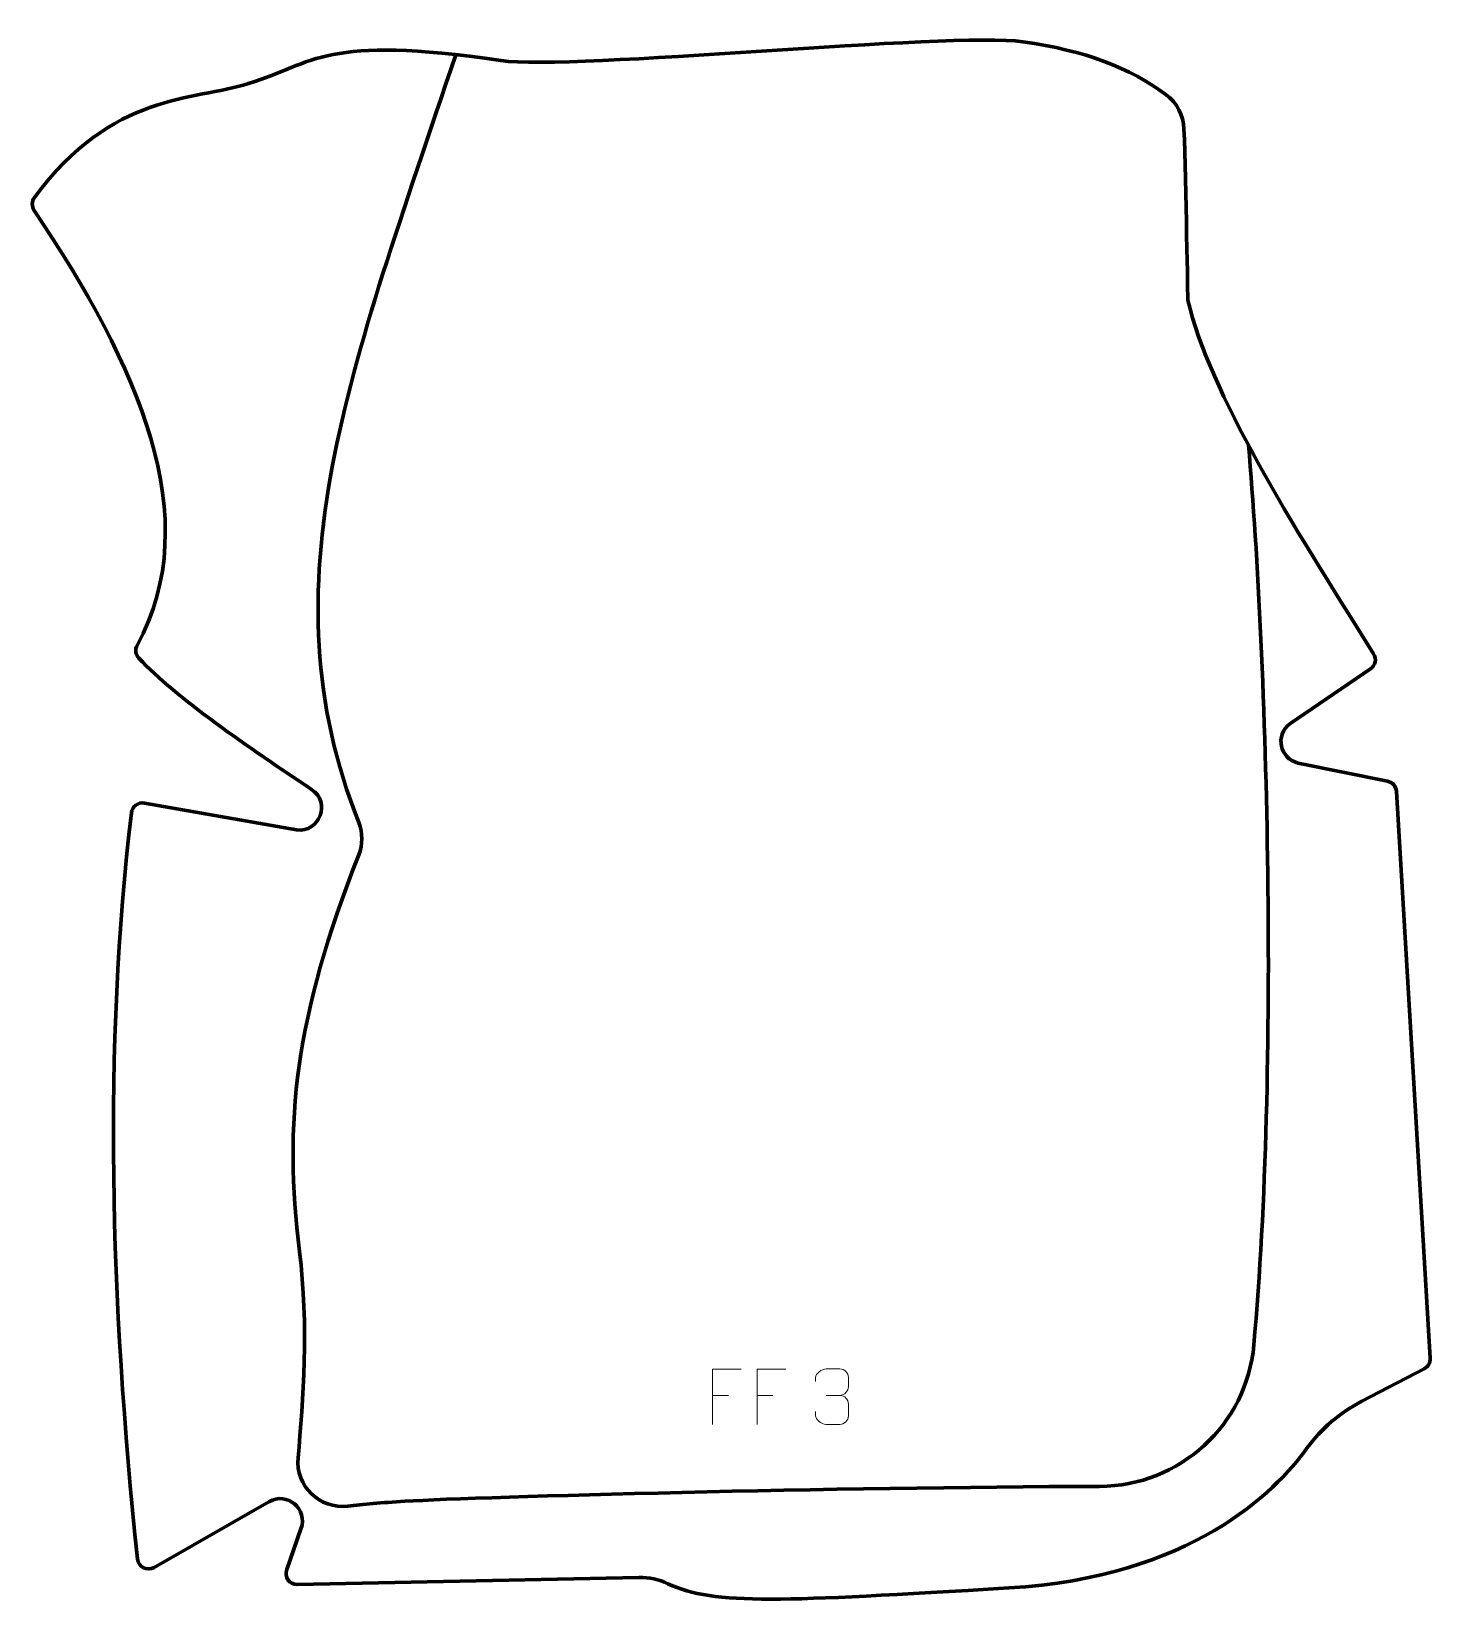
# Model space of a CAD drawing. Header units: millimetres. Extents: x -316 to 314, y -355 to 353.
import ezdxf

# ---------------------------------------------------------------- set-up
doc = ezdxf.new("R2010")
doc.units = ezdxf.units.MM
doc.header["$MEASUREMENT"] = 0
doc.layers.add('layer 1', color=7, linetype='Continuous')
doc.layers.add('layer 2', color=7, linetype='Continuous')

msp = doc.modelspace()

# ---------------------------------------------------------------- linework, layer by layer
at = {"layer": 'layer 1', "color": 12, "lineweight": 200}
msp.add_open_spline([(-268.1353, -334.1736), (-280.422, -216.9493), (-283.4326, -104.0171), (-270.8293, 1.6896), (-270.8293, 1.6896), (-270.4892, 4.5442), (-267.8273, 6.5317), (-264.9953, 6.0329), (-264.9953, 6.0329), (-264.9953, 6.0329), (-196.5603, -6.0198), (-196.5603, -6.0198), (-196.5603, -6.0198), (-186.0982, -7.3019), (-181.0349, 6.3703), (-189.7991, 12.2244), (-189.7991, 12.2244), (-217.6131, 30.8027), (-250.7716, 53.4183), (-267.5316, 71.2651), (-267.5316, 71.2651), (-269.0008, 72.8292), (-269.3073, 75.1611), (-268.2818, 77.0459), (-268.2818, 77.0459), (-237.0733, 134.4123), (-267.6034, 202.6125), (-314.6169, 272.8204), (-314.6169, 272.8204), (-315.8154, 274.6103), (-315.7009, 276.934), (-314.4218, 278.6676), (-314.4218, 278.6676), (-279.3265, 326.2344), (-243.2097, 321.9736), (-218.1474, 329.8884), (-218.1474, 329.8884), (-187.99, 339.4126), (-184.5084, 351.8997), (-104.5687, 340.2868), (-104.5687, 340.2868), (-72.4948, 335.6273), (97.6844, 353.3562), (130.2916, 348.7191), (130.2916, 348.7191), (158.3954, 344.7227), (178.2761, 337.0399), (194.6951, 324.8788), (194.6951, 324.8788), (199.5741, 321.2655), (202.5294, 315.6192), (202.7478, 309.553), (202.7478, 309.553), (203.6466, 284.5826), (204.4876, 232.4425), (204.4876, 232.4425), (204.4876, 232.4425), (214.2555, 190.8207), (250.9367, 132.1953), (288.1018, 73.2644), (288.1018, 73.2644), (289.5387, 70.9856), (288.9116, 67.9781), (286.6833, 66.4635), (286.6833, 66.4635), (286.6833, 66.4635), (250.3196, 41.7489), (250.3196, 41.7489), (250.3196, 41.7489), (243.6252, 36.6329), (245.8722, 26.0398), (254.0674, 24.0812), (254.0674, 24.0812), (254.0674, 24.0812), (294.3285, 15.9141), (294.3285, 15.9141), (294.3285, 15.9141), (296.5501, 15.4637), (298.1906, 13.5755), (298.3258, 11.3133), (298.3258, 11.3133), (298.3258, 11.3133), (313.5659, -243.8494), (313.5659, -243.8494), (313.5659, -243.8494), (313.6835, -245.8187), (312.6313, -247.6736), (310.8797, -248.5833), (310.8797, -248.5833), (310.8797, -248.5833), (282.7488, -263.1975), (282.7488, -263.1975), (282.7488, -263.1975), (273.0127, -268.2553), (264.5413, -275.4685), (258.1063, -284.3536), (258.1063, -284.3536), (243.6203, -304.3547), (205.6398, -342.3441), (123.9614, -347.2225), (123.9614, -347.2225), (21.6974, -353.3304), (-8.3804, -355.1269), (-29.4249, -345.3183), (-29.4249, -345.3183), (-33.5128, -343.413), (-37.9633, -342.4115), (-42.4726, -342.5048), (-42.4726, -342.5048), (-42.4726, -342.5048), (-196.2085, -345.684), (-196.2085, -345.684), (-196.2085, -345.684), (-199.7513, -345.7572), (-202.2442, -342.2239), (-200.9861, -338.9115), (-200.9861, -338.9115), (-200.9861, -338.9115), (-194.5679, -320.5964), (-194.5679, -320.5964), (-194.5679, -320.5964), (-191.2235, -311.7894), (-200.8034, -303.6681), (-208.9467, -308.4067), (-208.9467, -308.4067), (-208.9467, -308.4067), (-260.6456, -337.9781), (-260.6456, -337.9781), (-260.6456, -337.9781), (-263.7829, -339.8035), (-267.7569, -337.7826), (-268.1353, -334.1736)], degree=3, knots=[0, 0, 0, 0, 0.02941176, 0.02941176, 0.02941176, 0.02941176, 0.05882353, 0.05882353, 0.05882353, 0.05882353, 0.08823529, 0.08823529, 0.08823529, 0.08823529, 0.11764706, 0.11764706, 0.11764706, 0.11764706, 0.14705882, 0.14705882, 0.14705882, 0.14705882, 0.17647059, 0.17647059, 0.17647059, 0.17647059, 0.20588235, 0.20588235, 0.20588235, 0.20588235, 0.23529412, 0.23529412, 0.23529412, 0.23529412, 0.26470588, 0.26470588, 0.26470588, 0.26470588, 0.29411765, 0.29411765, 0.29411765, 0.29411765, 0.32352941, 0.32352941, 0.32352941, 0.32352941, 0.35294118, 0.35294118, 0.35294118, 0.35294118, 0.38235294, 0.38235294, 0.38235294, 0.38235294, 0.41176471, 0.41176471, 0.41176471, 0.41176471, 0.44117647, 0.44117647, 0.44117647, 0.44117647, 0.47058824, 0.47058824, 0.47058824, 0.47058824, 0.5, 0.5, 0.5, 0.5, 0.52941176, 0.52941176, 0.52941176, 0.52941176, 0.55882353, 0.55882353, 0.55882353, 0.55882353, 0.58823529, 0.58823529, 0.58823529, 0.58823529, 0.61764706, 0.61764706, 0.61764706, 0.61764706, 0.64705882, 0.64705882, 0.64705882, 0.64705882, 0.67647059, 0.67647059, 0.67647059, 0.67647059, 0.70588235, 0.70588235, 0.70588235, 0.70588235, 0.73529412, 0.73529412, 0.73529412, 0.73529412, 0.76470588, 0.76470588, 0.76470588, 0.76470588, 0.79411765, 0.79411765, 0.79411765, 0.79411765, 0.82352941, 0.82352941, 0.82352941, 0.82352941, 0.85294118, 0.85294118, 0.85294118, 0.85294118, 0.88235294, 0.88235294, 0.88235294, 0.88235294, 0.91176471, 0.91176471, 0.91176471, 0.91176471, 0.94117647, 0.94117647, 0.94117647, 0.94117647, 1, 1, 1, 1], dxfattribs=at)
at = {"layer": 'layer 1', "color": 250, "lineweight": 9}
for points, knots in [([(3.5373, -248.7061), (3.5373, -248.7061), (-9.3367, -248.7061), (-9.3367, -248.7061), (-9.3367, -248.7061), (-9.3367, -248.7061), (-9.3367, -273.6597), (-9.3367, -273.6597)], [0, 0, 0, 0, 0.33333333, 0.33333333, 0.33333333, 0.33333333, 1, 1, 1, 1]), ([(23.5373, -248.7061), (23.5373, -248.7061), (10.6633, -248.7061), (10.6633, -248.7061), (10.6633, -248.7061), (10.6633, -248.7061), (10.6633, -273.6597), (10.6633, -273.6597)], [0, 0, 0, 0, 0.33333333, 0.33333333, 0.33333333, 0.33333333, 1, 1, 1, 1]), ([(37.0235, -254.3406), (37.0235, -254.3406), (37.0235, -252.4834), (37.0235, -252.4834), (37.0235, -252.4834), (37.0092, -250.7415), (39.6737, -248.6234), (41.7328, -248.6461), (41.7328, -248.6461), (43.7969, -248.6461), (45.8609, -248.6461), (47.9246, -248.6461), (47.9246, -248.6461), (50.1191, -248.6373), (51.7174, -250.4841), (51.7618, -252.3962), (51.7618, -252.3962), (51.7614, -253.8313), (51.7614, -255.2664), (51.7618, -256.7019), (51.7618, -256.7019), (51.7132, -258.3554), (50.1106, -260.5854), (47.9123, -260.5754), (47.9123, -260.5754), (50.116, -260.5866), (51.724, -262.3898), (51.778, -264.4493), (51.778, -264.4493), (51.7776, -266.234), (51.7776, -268.0187), (51.778, -269.8038), (51.778, -269.8038), (51.7881, -271.8652), (49.7332, -273.6283), (47.9123, -273.6202), (47.9123, -273.6202), (45.847, -273.6199), (43.7818, -273.6199), (41.7162, -273.6202), (41.7162, -273.6202), (39.5476, -273.6087), (37.0166, -271.2085), (36.998, -269.7467), (36.998, -269.7467), (36.998, -269.7467), (36.998, -267.8381), (36.998, -267.8381)], [0, 0, 0, 0, 0.07692308, 0.07692308, 0.07692308, 0.07692308, 0.15384615, 0.15384615, 0.15384615, 0.15384615, 0.23076923, 0.23076923, 0.23076923, 0.23076923, 0.30769231, 0.30769231, 0.30769231, 0.30769231, 0.38461538, 0.38461538, 0.38461538, 0.38461538, 0.46153846, 0.46153846, 0.46153846, 0.46153846, 0.53846154, 0.53846154, 0.53846154, 0.53846154, 0.61538462, 0.61538462, 0.61538462, 0.61538462, 0.69230769, 0.69230769, 0.69230769, 0.69230769, 0.76923077, 0.76923077, 0.76923077, 0.76923077, 0.84615385, 0.84615385, 0.84615385, 0.84615385, 1, 1, 1, 1])]:
    msp.add_open_spline(points, degree=3, knots=knots, dxfattribs=at)
for points in [[(-9.3367, -260.5858), (-9.3367, -260.5858), (-2.1686, -260.5858), (-2.1686, -260.5858)], [(10.6633, -260.5858), (10.6633, -260.5858), (17.8314, -260.5858), (17.8314, -260.5858)], [(41.7332, -260.5858), (41.7332, -260.5858), (47.9296, -260.5858), (47.9296, -260.5858)]]:
    msp.add_open_spline(points, degree=3, dxfattribs=at)
at = {"layer": 'layer 2', "color": 142, "lineweight": 200}
msp.add_open_spline([(-124.9094, 342.9158), (-172.1989, 201.4482), (-211.1918, 104.957), (-168.5732, -2.6846), (-168.5732, -2.6846), (-166.7157, -7.3758), (-166.7258, -12.605), (-168.5776, -17.2983), (-168.5776, -17.2983), (-197.2907, -90.067), (-202.4199, -138.2031), (-195.22, -195.7112), (-195.22, -195.7112), (-191.023, -229.2355), (-193.5548, -262.9318), (-195.8715, -288.6122), (-195.8715, -288.6122), (-197.0195, -301.337), (-186.1647, -311.8803), (-173.4728, -310.3889), (-173.4728, -310.3889), (-166.7213, -309.5958), (-158.2852, -308.8319), (-147.7904, -308.205), (-147.7904, -308.205), (-112.2912, -306.0848), (45.3569, -301.9548), (164.8038, -301.4887), (164.8038, -301.4887), (200.8941, -301.3479), (230.9699, -273.7901), (234.1948, -237.8507), (234.1948, -237.8507), (245.4704, -112.194), (240.437, 67.5574), (231.7714, 167.155)], degree=3, knots=[0, 0, 0, 0, 0.1, 0.1, 0.1, 0.1, 0.2, 0.2, 0.2, 0.2, 0.3, 0.3, 0.3, 0.3, 0.4, 0.4, 0.4, 0.4, 0.5, 0.5, 0.5, 0.5, 0.6, 0.6, 0.6, 0.6, 0.7, 0.7, 0.7, 0.7, 0.8, 0.8, 0.8, 0.8, 1, 1, 1, 1], dxfattribs=at)

doc.saveas('drawing.dxf')
